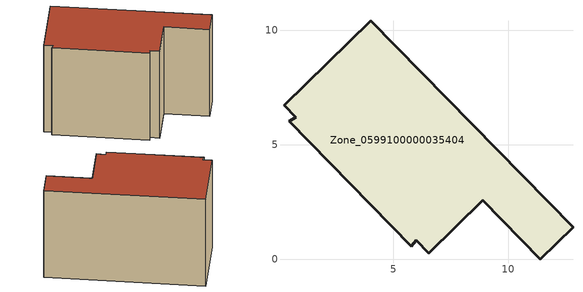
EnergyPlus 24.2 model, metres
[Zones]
Zone_0599100000035404
 floor ground (C_G): 11.4,0 8.89,2.58 6.53,0.28 5.99,0.84 5.78,0.56 0.46,6.03 0.74,6.2 0.23,6.72 4.01,10.41 12.83,1.39 z0
 wall outside (C_F): 5.78,0.56 5.99,0.84 6.53,0.28 8.89,2.58 11.4,0 12.83,1.39 4.01,10.41 0.23,6.72 0.74,6.2 0.46,6.03 5.78,0.56 z0:8.2
 roof outside (C_R): 0.74,6.2 0.46,6.03 5.78,0.56 5.99,0.84 6.53,0.28 8.89,2.58 11.4,0 12.83,1.39 4.01,10.41 0.23,6.72 z8.2
[BUILDING]
Pand.0599100000035404: North Axis=0; Terrain=City; Loads Convergence Tolerance Value=0.04; Temperature Convergence Tolerance Value=0.4; Solar Distribution=FullExterior; Maximum Number of Warmup Days=25; Minimum Number of Warmup Days=1
[Site:Location]
Rotterdam.The.Hague.AP_ZH_NLD Design_Conditions: Latitude=51.96; Longitude=4.45; Time Zone=1; Elevation=-4.5
[SITE:GROUNDTEMPERATURE:BUILDINGSURFACE]
18, 18, 18, 18, 18, 18, 18, 18, 18, 18, 18, 18
[MATERIAL] Thermal Absorptance=0.9; Solar Absorptance=0.7; Visible Absorptance=0.7
Name | Roughness | Thickness | Conductivity | Density | Specific Heat
G.TC.1975-1991 | MediumSmooth | 0.15 | 0.288461 | 540 | 1210
F.TC.1975-1991 | Rough | 0.3 | 0.230769 | 1920 | 840
R.TC.1975-1991 | MediumRough | 0.2 | 0.153846 | 1500 | 1000
[CONSTRUCTION]
C_G: G.TC.1975-1991
C_F: F.TC.1975-1991
C_R: R.TC.1975-1991
[ZONE]
Zone_0599100000035404: Type=1; Multiplier=1; Ceiling Height=Autocalculate; Volume=Autocalculate; Floor Area=autocalculate; Part of Total Floor Area=Yes
[ZONEINFILTRATION:DESIGNFLOWRATE]
Infil_Zone_0599100000035404: Zone or ZoneList or Space or SpaceList=Zone_0599100000035404; Schedule=AlwaysOn; Design Flow Rate Calculation Method=Flow/Area; Flow Rate per Floor Area=0.003; Constant Term Coefficient=1; Temperature Term Coefficient=0; Velocity Term Coefficient=0; Velocity Squared Term Coefficient=0
[HVACTEMPLATE:ZONE:IDEALLOADSAIRSYSTEM]
Zone_0599100000035404: Maximum Heating Supply Air Temperature=50; Minimum Cooling Supply Air Temperature=13; Maximum Heating Supply Air Humidity Ratio=0.0156; Minimum Cooling Supply Air Humidity Ratio=0.0077; Heating Limit=NoLimit; Cooling Limit=NoLimit; Dehumidification Control Type=ConstantSensibleHeatRatio; Cooling Sensible Heat Ratio=0.7; Dehumidification Setpoint=60; Humidification Control Type=None; Humidification Setpoint=30; Outdoor Air Method=None; Outdoor Air Flow Rate per Person=0.00944; Outdoor Air Flow Rate per Zone Floor Area=0; Outdoor Air Flow Rate per Zone=0; Demand Controlled Ventilation Type=None; Outdoor Air Economizer Type=NoEconomizer; Heat Recovery Type=None; Sensible Heat Recovery Effectiveness=0.7; Latent Heat Recovery Effectiveness=0.65
[ZONECONTROL:THERMOSTAT]
ThermostatControl_Zone_0599100000035404: Zone or ZoneList=Zone_0599100000035404; Control Type Schedule=DualSetpointControlType; Control 1=Thermostat_Zone_0599100000035404; Temperature Difference Between Cutout And Setpoint=0
[THERMOSTATSETPOINT:DUALSETPOINT]
Thermostat_Zone_0599100000035404: Heating Setpoint Temperature Schedule=HeatingSetpoint_Zone_0599100000035404; Cooling Setpoint Temperature Schedule=CoolingSetpoint_Zone_0599100000035404
[SCHEDULE:COMPACT]
HeatingSetpoint_Zone_0599100000035404: Through: 12/31, For: AllDays, Until: 24:00, 21
CoolingSetpoint_Zone_0599100000035404: Through: 12/31, For: AllDays, Until: 24:00, 24
DualSetpointControlType: Through: 12/31, For: AllDays, Until: 24:00, 4
AlwaysOn: Through: 12/31, For: AllDays, Until: 24:00, 1
